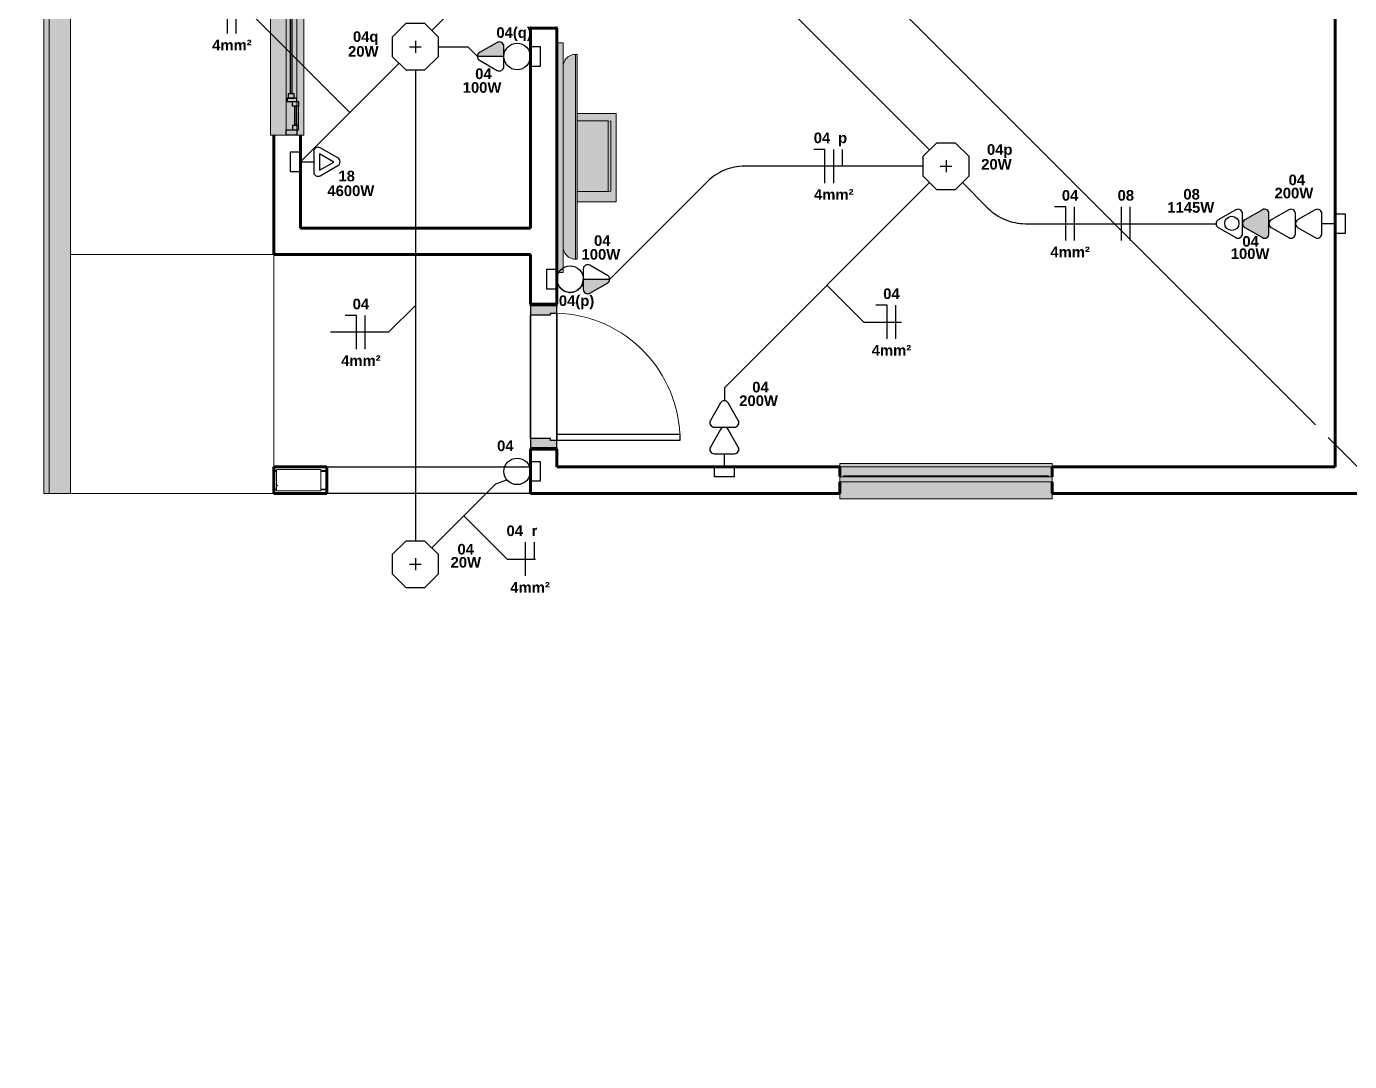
# Model space of a CAD drawing. Extents: x 1450 to 1868, y 82 to 351.
# Drawn here: x 1494.71 to 1502.19, y 133.68 to 139.53 of the extents above; entities that cross this region are included whole.
import ezdxf
from ezdxf.enums import TextEntityAlignment as Align

# ---------------------------------------------------------------- set-up
doc = ezdxf.new("R2010")
doc.units = 0
doc.header["$LTSCALE"] = 0.5
doc.linetypes.add('ELETRODUTO_TETO', pattern=[1000, 1000, 0])
doc.layers.get('0').update_dxf_attribs({"linetype": 'CONTINUOUS'})
for name, color, linetype, lineweight in [('A-DOOR', 31, 'CONTINUOUS', 25), ('A-DOOR-FRAM', 31, 'CONTINUOUS', 9), ('A-FLOR', 192, 'CONTINUOUS', 9), ('A-GLAZ', 151, 'CONTINUOUS', 9), ('A-GLAZ-SILL', 1, 'CONTINUOUS', 9), ('A-WALL', 113, 'CONTINUOUS', 30), ('I-FURN', 30, 'CONTINUOUS', 9), ('S-BEAM', 12, 'CONTINUOUS', 9), ('S-COLS', 52, 'CONTINUOUS', 9)]:
    doc.layers.add(name, color=color, linetype=linetype, lineweight=lineweight)
for name, color, linetype in [('CENTRAL DE AR', 10, 'CONTINUOUS'), ('CHUVEIRO ELÉTRICO', 10, 'CONTINUOUS'), ('ELETRODUTO', 7, 'CONTINUOUS'), ('ELETRODUTO_TETO', 2, 'CONTINUOUS'), ('FIACAO', 7, 'CONTINUOUS'), ('Iluminação', 7, 'CONTINUOUS'), ('INDICACAO_BIT_FIACAO', 7, 'CONTINUOUS'), ('INDICACAO_CIRCUITO', 2, 'CONTINUOUS'), ('INDICACAO_INTERRUPTOR_FIA', 2, 'CONTINUOUS'), ('INDICACAO_POTENCIA', 1, 'CONTINUOUS'), ('INTERRUPTORES', 1, 'CONTINUOUS'), ('LINHA_DE_CHAMADA', 7, 'CONTINUOUS'), ('LUMINÁRIAS', 3, 'CONTINUOUS'), ('TOMADAS ABNT', 10, 'CONTINUOUS'), ('X_LIGACAO_VIRTUAL_OBJ', 7, 'CONTINUOUS')]:
    doc.layers.add(name, color=color, linetype=linetype)
doc.styles.add('Arial', font='arialbd.ttf', dxfattribs={"height": 100})

# ---------------------------------------------------------------- blocks, each defined once
blk = doc.blocks.new('Pilar Retangular de Concreto - 12x30 cm-3076237-Planta Baixa')
at = {"layer": 'S-COLS'}
h = blk.add_hatch(dxfattribs=at)
h.set_pattern_fill('FP_7', color=256, style=0, pattern_type=2)
h.set_pattern_definition([(135, (-23635.1, 11818.38), (63.5137, 360.203), [38.1, -419.1]), (80, (-23635.1, 11818.38), (-386.8025, -36.914), [30.48, -335.28]), (185.451, (-23629.8, 11848.4), (-323.287, 323.2915), [32.38, -356.18]), (131.184, (-23736.3, 11827.23), (131.018, 532.767), [57.15, -628.65]), (181.636, (-23725.4, 11871.63), (-451.59, 516.128), [48.57, -534.27]), (76.184, (-23736.3, 11827.23), (-451.585, 516.132), [45.72, -502.92]), (106, (-23706.58, 11875.62), (230.1803, 284.2486), [38.1, -419.1]), (51, (-23706.58, 11875.62), (-356.2015, 155.2396), [30.48, -335.28]), (156.451, (-23687.4, 11899.3), (-126.018, 439.4897), [32.38, -356.18]), (122.5, (-23635.1, 11818.38), (-167.9283, 20.89206), [16.764, -314.452, 16.764, -660.146]), (122.5, (-23635.1, 11818.38), (-167.9283, 20.89206), [-347.98, -323.596, 16.764, -319.786]), (92.5, (-23635.1, 11818.38), (-187.9517, 150.593), [16.764, -177.292, 16.764, -435.102]), (92.5, (-23635.1, 11818.38), (-187.9517, 150.593), [-210.82, -306.832, 16.764, -111.506]), (52.5, (-23644.97, 11705.52), (35.0498, 269.1512), [16.764, -110.236, 16.764, -905.256]), (52.5, (-23644.97, 11705.52), (35.0498, 269.1512), [-143.764, -379.476, 16.764, -509.016]), (42.5, (-23649.4, 11654.92), (-24.8387, 299.5633), [16.764, -148.336, 16.764, -246.38, -373.38]), (42.5, (-23649.4, 11654.92), (-24.8387, 299.5633), [-428.244, 16.764, -356.616])])
h.paths.add_polyline_path([(60, -125), (60, 125), (-60, 125), (-60, -125)], flags=0)
for p, q in [((60, 125), (-60, 125)), ((-60, 125), (-60, -125)), ((60, -125), (60, 125)), ((-60, -125), (60, -125))]:
    blk.add_line(p, q, dxfattribs=at)
blk = doc.blocks.new('Janela 2 Folhas Metalon - Janela 2 Folhas Metalon-3066233-Planta Baixa')
at = {"layer": 'A-GLAZ'}
h = blk.add_hatch(color=256, dxfattribs=at)
h.paths.add_polyline_path([(-600, -75), (600, -75), (600, -20), (580, -20), (579.6, -25), (-580, -25), (-580, -20), (-600, -20), (-600, -74)], flags=0)
h.paths.add_polyline_path([(-600, 10), (600, 10), (600, 105), (-600, 105), (-600, 40)], flags=0)
for points in [[(-600, -20), (600, -20), (600, 10), (-600, 10)], [(-580, -25), (0, -25), (0, -20), (-580, -20), (-580, -21.7)], [(0, -25), (580, -25), (580, -20), (0, -20), (0, -22.5)], [(-600, -95), (600, -95), (599.9, -75), (-600, -75)]]:
    blk.add_hatch(color=256, dxfattribs=at).paths.add_polyline_path(points, flags=0)
for p, q in [((600, 105), (-600, 105)), ((-600, 105), (-600, 75)), ((600, 75), (600, 105)), ((-600, 10), (600, 10)), ((-600, 10), (-600, -20)), ((600, -20), (600, 10)), ((600, -20), (-600, -20)), ((-580, -20), (-580, -25)), ((0, -25), (-580, -25)), ((0, -20), (0, -25)), ((0, -25), (0, -20)), ((580, -25), (0, -25)), ((580, -25), (580, -20)), ((600, -75), (-600, -75)), ((-600, -75), (-600, -95)), ((-600, -95), (600, -95)), ((600, -95), (600, -75))]:
    blk.add_line(p, q, dxfattribs=at)
blk = doc.blocks.new('Porta Simples de Abrir - 70x210cm - Marco de Madeira-3450791-Planta Baixa')
at = {"layer": 'A-DOOR-FRAM', "lineweight": 25}
h = blk.add_hatch(color=256, dxfattribs=at)
h.paths.add_polyline_path([(-400, -75), (-350, -75), (-350, 38), (-360, 38), (-360, 75), (-400, 75), (-400, -55.9)], flags=0)
h.paths.add_polyline_path([(350, -75), (400, -75), (400, 75), (360, 75), (359.9, 38), (350, 38), (350, -49.8)], flags=0)
at = {"layer": 'A-DOOR'}
for p, q in [((325, 75), (325, 771)), ((325, 771), (360, 771)), ((360, 771), (360, 75)), ((360, 75), (-360, 75)), ((360, 75), (325, 75)), ((-350, -75), (350, -75))]:
    blk.add_line(p, q, dxfattribs=at)
at = {"layer": 'A-DOOR', "lineweight": 9}
blk.add_arc((360, 50.9), 720.1, 90, 178.07863, dxfattribs=at)
at = {"layer": 'A-DOOR-FRAM', "lineweight": 25}
for p, q in [((-360, 75), (-400, 75)), ((-400, 75), (-400, -75)), ((-360, 38), (-360, 75)), ((360, 75), (360, 38)), ((400, 75), (360, 75)), ((400, -75), (400, 75)), ((-350, 38), (-360, 38)), ((-350, -75), (-350, 38)), ((360, 38), (350, 38)), ((350, 38), (350, -75)), ((-400, -75), (-350, -75)), ((350, -75), (400, -75))]:
    blk.add_line(p, q, dxfattribs=at)
blk = doc.blocks.new('Meio-Fio - Meio-Fio-3070643-Planta Baixa')
at = {"layer": 'S-BEAM'}
h = blk.add_hatch(dxfattribs=at)
h.set_pattern_fill('FP_11', color=256, style=0, pattern_type=2)
h.set_pattern_definition([(85, (-17580.09, 13258.38), (-65.7933, 413.70855), [16.764, -288.036, 16.764, -1913.636]), (85, (-17580.09, 13258.38), (-65.7933, 413.70855), [-321.564, -288.036, 16.764, -592.836, -1016]), (85, (-17580.09, 13258.38), (-65.7933, 413.70855), [-1219.2, 16.764, -288.036, 16.764, -694.436]), (85, (-17580.09, 13258.38), (-65.7933, 413.70855), [-1540.764, -186.436, 16.764, -491.236]), (205, (-17617.42, 13414.62), (-325.38547, -263.83293), [16.764, -288.036, 16.764, -1913.636]), (205, (-17617.42, 13414.62), (-325.38547, -263.83293), [-321.564, -288.036, 16.764, -592.836, -1016]), (205, (-17617.42, 13414.62), (-325.38547, -263.83293), [-1219.2, 16.764, -288.036, 16.764, -694.436]), (205, (-17617.42, 13414.62), (-325.38547, -263.83293), [-1540.764, -186.436, 16.764, -491.236]), (325, (-17815.42, 13482.94), (391.17876, -149.8756), [16.764, -288.036, 16.764, -1913.636]), (325, (-17815.42, 13482.94), (391.17876, -149.8756), [-321.564, -288.036, 16.764, -592.836, -1016]), (325, (-17815.42, 13482.94), (391.17876, -149.8756), [-1219.2, 16.764, -288.036, 16.764, -694.436]), (325, (-17815.42, 13482.94), (391.17876, -149.8756), [-1540.764, -186.436, 16.764, -491.236])])
h.paths.add_polyline_path([(6130, 30), (6130, 150), (-6130, 150), (-6130, 30), (4518.8, 30)], flags=0)
h = blk.add_hatch(dxfattribs=at)
h.set_pattern_fill('FP_12', color=256, style=0, pattern_type=2)
h.set_pattern_definition([(33.915, (-17580.094, 808.14), (42.32873, 101.07995), [6.855, -117.775, 6.855, -782.466]), (33.915, (-17580.094, 808.14), (42.32873, 101.07995), [-131.484, -117.775, 6.855, -242.405, -415.432]), (33.915, (-17580.094, 808.14), (42.32873, 101.07995), [-498.518, 6.855, -117.775, 6.855, -283.948]), (33.915, (-17580.094, 808.14), (42.32873, 101.07995), [-630.002, -76.232, 6.855, -200.861]), (182.49, (-17576.167, 847.09), (-382.092265, -41.650331), [16.516, -283.783, -1901.899]), (182.49, (-17576.167, 847.09), (-382.092265, -41.650331), [-300.3, 16.516, -283.783, -1601.599]), (182.49, (-17576.167, 847.09), (-382.092265, -41.650331), [-600.6, 16.516, -584.083, -1000.999]), (182.49, (-17576.167, 847.09), (-382.092265, -41.650331), [-1201.199, 16.516, -283.783, -700.7]), (182.49, (-17576.167, 847.09), (-382.092265, -41.650331), [-1501.499, 16.516, -183.683, -500.5]), (182.49, (-17576.167, 847.09), (-382.092265, -41.650331), [-1701.699, 16.516, -483.983]), (343.967, (-17750.073, 875.403), (339.76319, -59.43227), [11.25, -193.297, -1295.463]), (343.967, (-17750.073, 875.403), (339.76319, -59.43227), [-204.547, 11.25, -193.297, -1090.916]), (343.967, (-17750.073, 875.403), (339.76319, -59.43227), [-409.093, 11.25, -397.843, -681.822]), (343.967, (-17750.073, 875.403), (339.76319, -59.43227), [-818.187, 11.25, -193.297, -477.276]), (343.967, (-17750.073, 875.403), (339.76319, -59.43227), [-1022.734, 11.25, -125.114, -340.911]), (343.967, (-17750.073, 875.403), (339.76319, -59.43227), [-1159.098, 11.25, -329.661])])
h.paths.add_polyline_path([(6130, 0), (6130, 30), (-6130, 30), (-6130, 0), (6127.4, 0)], flags=0)
for p, q in [((6130, 150), (-6130, 150)), ((6130, 150), (6130, 30)), ((-6130, 30), (6130, 30)), ((6130, 30), (6130, 0)), ((-6130, 0), (6130, 0))]:
    blk.add_line(p, q, dxfattribs=at)
blk = doc.blocks.new('Janela Basculante 02 - Janela Basculante 100x60cm-3075190-Planta Baixa')
at = {"layer": 'A-GLAZ'}
for points in [[(500, -5), (500, 55), (-500, 55), (-500, -5), (453.5, -5)], [(-310, 55), (-310, 65), (-470, 65), (-470, 55), (-449.5, 55)], [(470, 55), (470, 65), (310, 65), (310, 55)]]:
    blk.add_hatch(color=256, dxfattribs=at).paths.add_polyline_path(points, flags=0)
at = {"layer": 'A-GLAZ-SILL'}
h = blk.add_hatch(color=256, dxfattribs=at)
h.paths.add_polyline_path([(500, -95), (500, -5), (-500, -5), (-500, -95), (75.6, -95)], flags=0)
h.paths.add_polyline_path([(500, 55), (500, 95), (-500, 95), (-500, 55), (-470, 55), (-470, 65), (-310, 65), (-310, 55), (310, 55), (310, 65), (470, 65), (470, 55), (472.6, 55)], flags=0)
at = {"layer": 'A-GLAZ', "lineweight": 25}
for p, q in [((-500, 55), (-500, -5)), ((-470, 55), (-500, 55)), ((-470, 30), (-470, 65)), ((-470, 65), (-445, 65)), ((-470, -5), (-470, 55)), ((-445, 30), (-470, 30)), ((-445, 65), (-445, 30)), ((-445, 44), (-445, 51)), ((-445, 51), (-335, 51)), ((-335, 44), (-445, 44)), ((-310, 65), (-335, 65)), ((-335, 65), (-335, 30)), ((-335, 51), (-335, 44)), ((-335, 30), (-310, 30)), ((-310, 30), (-310, 65)), ((-310, 0), (-310, 55)), ((-310, 55), (-290, 55)), ((-290, 55), (-290, 0)), ((-290, 5), (-290, 40)), ((-290, 40), (-265, 40)), ((-265, 5), (-290, 5)), ((-265, 40), (-265, 5)), ((-265, 19), (-265, 26)), ((-265, 26), (265, 26)), ((265, 19), (-265, 19)), ((290, 40), (265, 40)), ((265, 40), (265, 5)), ((265, 26), (265, 19)), ((265, 5), (290, 5)), ((290, 55), (290, 0)), ((310, 55), (290, 55)), ((290, 5), (290, 40)), ((310, 30), (310, 65)), ((310, 65), (335, 65)), ((310, 0), (310, 55)), ((335, 30), (310, 30)), ((335, 65), (335, 30)), ((335, 44), (335, 51)), ((335, 51), (445, 51)), ((445, 44), (335, 44)), ((470, 65), (445, 65)), ((445, 65), (445, 30)), ((445, 51), (445, 44)), ((445, 30), (470, 30)), ((470, 30), (470, 65)), ((470, -5), (470, 55)), ((470, 55), (500, 55)), ((500, 55), (500, -5)), ((-500, -5), (-470, -5)), ((-290, 0), (-310, 0)), ((290, 0), (310, 0)), ((500, -5), (470, -5))]:
    blk.add_line(p, q, dxfattribs=at)
at = {"layer": 'A-GLAZ'}
for p, q in [((-500, -5), (-500, 55)), ((-500, 55), (500, 55)), ((-470, 55), (-470, 65)), ((-470, 65), (-310, 65)), ((-310, 65), (-310, 55)), ((310, 65), (470, 65)), ((310, 55), (310, 65)), ((470, 65), (470, 55)), ((500, 55), (500, -5)), ((500, -5), (-500, -5))]:
    blk.add_line(p, q, dxfattribs=at)
at = {"layer": 'A-GLAZ-SILL'}
for p, q in [((500, 95), (-500, 95)), ((-500, 95), (-500, 55)), ((500, 55), (500, 95)), ((-500, -5), (-500, -95)), ((500, -95), (500, -5)), ((-500, -95), (500, -95))]:
    blk.add_line(p, q, dxfattribs=at)
blk = doc.blocks.new('Estante para sala com TV pronta - Estante para sala com TV pronta-2755573-Planta Baixa')
at = {"layer": 'I-FURN'}
for points in [[(750, 275), (-550, 275), (-550, 245), (750, 245)], [(613.6, 245), (-406.2, 244.6), (-421.7, 242.6), (-439, 235.3), (-453.1, 224.5), (-464.2, 210), (-471.2, 193.1), (-473.6, 175), (683.6, 175), (681.2, 193.1), (674.2, 210), (663.1, 224.5), (648.6, 235.6), (631.7, 242.6)], [(683.6, 175), (-473.6, 175), (-473.6, 164.5), (683.6, 164.5), (683.6, 173.3)], [(350, 164.5), (308.3, 164.5), (307.8, -23.5), (306.4, -24.7), (305.7, -24.6), (305, -23.3), (304.5, -25), (291.4, -25.5), (291, -25.9), (270.1, -25.9), (269.7, -25), (-53.4, -25.5), (-53.8, -25.9), (-74.8, -25.8), (-75.2, -25), (-88.4, -24.6), (-88.9, -24.3), (-89.7, -24.7), (-91, -23.6), (-91.2, -22.9), (-91.7, -8.7), (-91.7, 164.5), (-150, 164.5), (-150, -55.5), (350, -55.5), (350, 154.2)], [(-88.4, 164.5), (-91.7, 164.5), (-91.2, -9), (-88.4, -9), (-88.4, 159.6)], [(305, 164.5), (-88.4, 164.5), (-88.4, -9), (305, -9), (305, 158.1)], [(308.3, 164.5), (305, 164.5), (305.6, -9), (308.3, -9), (308.3, 157.8)], [(-88.4, -11.9), (-91.6, -11.9), (-91.2, -22.9), (-90.6, -24.1), (-89.2, -24.9), (-88.4, -23.3), (-88.4, -11.9)], [(-88.4, -9), (-91.2, -9), (-90.7, -11.9), (-88.4, -11.9), (-88.4, -9.1)], [(305, -9), (-88.4, -9), (-87.8, -11.9), (305, -11.9)], [(305, -11.9), (-88.4, -11.9), (-88.4, -25), (305, -24.6), (305, -15.3)], [(-74.1, -25), (-74.8, -25.1), (-74.3, -25.9), (-74.1, -25.8), (-74.1, -25.1)], [(-54.1, -25), (-74.1, -25), (-74.1, -25.9), (-54.1, -25.9)], [(-53.4, -25), (-54.1, -25), (-53.6, -25.9), (-53.4, -25.5), (-53.4, -25.1)], [(270.8, -25), (270.1, -25), (270.5, -25.9), (270.8, -25.9)], [(290.7, -25), (270.8, -25), (270.8, -25.9), (290.7, -25.9)], [(291.4, -25), (290.7, -25), (291.2, -25.9), (291.4, -25.9)], [(307.9, -9), (305, -9), (305.6, -11.9), (307.9, -11.9), (307.9, -9.7)], [(308.2, -11.9), (305, -11.9), (305.2, -23.5), (306.4, -24.7), (307.8, -23.5), (307.9, -23.4), (308.2, -11.9)]]:
    blk.add_hatch(color=256, dxfattribs=at).paths.add_polyline_path(points, flags=0)
for p, q in [((-550, 275), (750, 275)), ((-550, 275), (-550, 245)), ((750, 245), (-550, 245)), ((750, 245), (750, 275)), ((-473.6, 175), (683.6, 175)), ((-473.6, 175), (-473.6, 164.5)), ((683.6, 175), (-473.6, 175)), ((683.6, 164.5), (-473.6, 164.5)), ((-150, 164.5), (-150, -55.5)), ((-91.7, 164.5), (-91.7, -9)), ((308.3, -9), (308.3, 164.5)), ((350, -55.5), (350, 164.5)), ((683.6, 164.5), (683.6, 175)), ((-150, -55.5), (350, -55.5)), ((-91.7, -9), (-91.7, -11.9)), ((-91.7, -9), (-88.4, -9)), ((-88.4, -9), (-91.7, -9)), ((-88.4, -9), (305, -9)), ((305, -9), (-88.4, -9)), ((-88.4, -25), (305, -25)), ((-75.1, -25), (-75.1, -25.9)), ((-74.1, -25.9), (-75.1, -25.9)), ((-75.1, -25.9), (-74.8, -25.9)), ((-54.1, -25.9), (-74.1, -25.9)), ((-53.1, -25.9), (-54.1, -25.9)), ((-53.4, -25.9), (-53.1, -25.9)), ((-53.1, -25.9), (-53.1, -25)), ((269.8, -25), (269.8, -25.9)), ((270.8, -25.9), (269.8, -25.9)), ((269.8, -25.9), (270.1, -25.9)), ((290.7, -25.9), (270.8, -25.9)), ((291.7, -25.9), (290.7, -25.9)), ((291.4, -25.9), (291.7, -25.9)), ((291.7, -25.9), (291.7, -25)), ((305, -9), (308.3, -9)), ((308.3, -9), (305, -9)), ((308.3, -11.9), (308.3, -9))]:
    blk.add_line(p, q, dxfattribs=at)
at = {"layer": 'I-FURN', "flags": 128}
for points in [[(-91.3, -23.2), (-91.4, -23.1), (-91.4, -22.9), (-91.5, -22.8), (-91.5, -22.7), (-91.6, -22.6), (-91.6, -22.4), (-91.6, -22.3), (-91.6, -22.2), (-91.7, -22), (-91.7, -21.9), (-91.7, -21.8), (-91.7, -21.7)], [(-88.5, -25), (-88.6, -25), (-88.8, -25), (-88.9, -25), (-89, -25)], [(305.7, -25), (305.6, -25), (305.5, -25), (305.3, -25), (305.2, -25), (305.1, -25)], [(308.3, -21.7), (308.3, -21.9), (308.3, -22), (308.3, -22.1), (308.3, -22.3), (308.3, -22.4), (308.2, -22.5), (308.2, -22.6), (308.2, -22.8), (308.1, -22.9), (308.1, -23), (308, -23.1), (308, -23.3)]]:
    blk.add_lwpolyline(points, dxfattribs=at)
at = {"layer": 'I-FURN'}
for points in [[(-403.6, 245), (-406.7, 245), (-412.8, 244.6), (-421.7, 242.8), (-430.4, 239.8), (-437.3, 236.4), (-442.5, 233.2), (-447.5, 229.6), (-452.1, 225.6), (-456.2, 221.1), (-460.1, 216.4), (-464.4, 210.1), (-468.4, 201.8), (-472.4, 190.2), (-473.5, 181.1), (-473.6, 175)], [(613.6, 245), (616.6, 245), (622.7, 244.6), (631.7, 242.8), (640.4, 239.8), (647.3, 236.4), (652.5, 233.2), (657.5, 229.6), (662.1, 225.6), (666.2, 221.1), (670.1, 216.4), (674.4, 210.1), (678.4, 201.8), (682.4, 190.2), (683.6, 181.1), (683.6, 175)]]:
    blk.add_open_spline(points, degree=3, knots=[0, 0, 0, 0, 0.083333, 0.166667, 0.25, 0.333333, 0.375, 0.416667, 0.5, 0.541667, 0.583333, 0.666667, 0.75, 0.833333, 1, 1, 1, 1], dxfattribs=at)
blk = doc.blocks.new('*U387', base_point=(-27993.68, 34619.62))
blk.add_lwpolyline([(-27993.68, 34625.22), (-27993.68, 34614.01), (-27999.29, 34614.01), (-27999.29, 34625.22)], close=True)
blk.add_circle((-27986.18, 34619.62), 7.5)
blk = doc.blocks.new('Apartamento01')
at = {"layer": 'A-WALL', "lineweight": 70}
for p, q in [((673.54, -814.4), (703.18, -1153.1)), ((243.23, -944.39), (228.29, -945.7)), ((228.29, -945.7), (238.14, -1058.27)), ((256.83, -1099.8), (243.23, -944.39)), ((108.64, -1069.6), (104.06, -1017.3)), ((89.12, -1018.61), (95, -1085.85)), ((238.14, -1058.27), (108.64, -1069.6)), ((95, -1085.85), (239.45, -1073.21)), ((239.45, -1073.21), (241.89, -1101.11)), ((241.89, -1101.11), (256.83, -1099.8)), ((703.18, -1153.1), (543.78, -1167.05)), ((545.09, -1181.99), (745.82, -1164.43)), ((543.78, -1167.05), (544.26, -1172.53)), ((263.98, -1181.49), (249.04, -1182.8)), ((264.85, -1191.45), (263.98, -1181.49)), ((424.24, -1177.51), (264.85, -1191.45)), ((424.72, -1182.98), (424.24, -1177.51)), ((544.52, -1175.51), (545.09, -1181.99)), ((249.04, -1182.8), (251.21, -1207.7)), ((425.55, -1192.45), (424.98, -1185.97)), ((251.21, -1207.7), (425.55, -1192.45)), ((135.34, -1202.78), (105.46, -1205.4)), ((136.65, -1217.72), (135.34, -1202.78)), ((105.46, -1205.4), (106.77, -1220.34)), ((106.77, -1220.34), (136.65, -1217.72))]:
    blk.add_line(p, q, dxfattribs=at)
at = {"layer": 'A-WALL'}
for p, q in [((228.29, -945.7), (228.2, -944.71)), ((243.15, -943.4), (243.23, -944.39)), ((241.98, -1102.1), (241.89, -1101.11)), ((256.83, -1099.8), (256.92, -1100.8)), ((257.27, -1104.78), (263.54, -1176.51)), ((248.51, -1176.82), (242.41, -1107.09)), ((249.04, -1182.8), (248.95, -1181.8)), ((263.89, -1180.49), (263.98, -1181.49)), ((135.34, -1202.78), (249.91, -1192.76)), ((251.21, -1207.7), (136.65, -1217.72))]:
    blk.add_line(p, q, dxfattribs=at)
at = {"layer": 'A-WALL', "lineweight": 9}
for p, q in [((94.93, -1083.85), (94.83, -1083.86)), ((135.35, -1202.88), (105.47, -1205.5)), ((107.13, -1207.26), (105.63, -1207.39)), ((107.17, -1207.76), (105.68, -1207.89)), ((135.52, -1204.77), (132.03, -1205.08)), ((135.56, -1205.27), (132.08, -1205.58)), ((253.21, -1207.53), (253.2, -1207.43)), ((108.04, -1217.72), (106.55, -1217.85)), ((108.09, -1218.22), (106.59, -1218.35)), ((136.64, -1217.62), (106.76, -1220.24)), ((136.43, -1215.23), (132.95, -1215.54)), ((136.48, -1215.73), (132.99, -1216.04))]:
    blk.add_line(p, q, dxfattribs=at)
blk = doc.blocks.new('*U397', base_point=(-28269.01, 34773.58))
for p, q in [((-28261.51, 34779.28), (-28261.51, 34773.58)), ((-28247.8, 34775.75), (-28257.76, 34781.45)), ((-28246.54, 34779.28), (-28246.54, 34773.58)), ((-28232.84, 34775.75), (-28242.8, 34781.45)), ((-28269.01, 34773.58), (-28261.51, 34773.58)), ((-28261.51, 34773.58), (-28261.51, 34767.89)), ((-28257.76, 34765.72), (-28247.8, 34771.41)), ((-28246.54, 34773.58), (-28246.54, 34767.89)), ((-28242.8, 34765.72), (-28232.84, 34771.41))]:
    blk.add_line(p, q)
blk.add_lwpolyline([(-28269.01, 34779.19), (-28269.01, 34767.98), (-28274.61, 34767.98), (-28274.61, 34779.19)], close=True)
for centre, start, end in [((-28259.01, 34779.28), 60.25512, 180), ((-28249.04, 34773.58), 299.74488, 60.25512), ((-28244.04, 34779.28), 60.25512, 180), ((-28234.08, 34773.58), 299.74488, 60.25512), ((-28259.01, 34767.89), 180, 299.74488), ((-28244.04, 34767.89), 180, 299.74488)]:
    blk.add_arc(centre, 2.5, start, end)
blk = doc.blocks.new('*U398', base_point=(-28277.96, 34564.01))
for p, q in [((-28270.46, 34569.7), (-28270.46, 34564.01)), ((-28256.75, 34566.18), (-28266.71, 34571.87)), ((-28255.49, 34569.7), (-28255.49, 34564.01)), ((-28241.79, 34566.18), (-28251.75, 34571.87)), ((-28277.96, 34564.01), (-28270.46, 34564.01)), ((-28270.46, 34564.01), (-28270.46, 34558.32)), ((-28266.71, 34556.15), (-28256.75, 34561.84)), ((-28255.49, 34564.01), (-28255.49, 34558.32)), ((-28251.75, 34556.15), (-28241.79, 34561.84))]:
    blk.add_line(p, q)
blk.add_lwpolyline([(-28277.96, 34569.61), (-28277.96, 34558.41), (-28283.56, 34558.41), (-28283.56, 34569.61)], close=True)
for centre, start, end in [((-28267.96, 34569.7), 60.25512, 180), ((-28257.99, 34564.01), 299.74488, 60.25512), ((-28252.99, 34569.7), 60.25512, 180), ((-28243.03, 34564.01), 299.74488, 60.25512), ((-28267.96, 34558.32), 180, 299.74488), ((-28252.99, 34558.32), 180, 299.74488)]:
    blk.add_arc(centre, 2.5, start, end)
blk = doc.blocks.new('*U399', base_point=(-27988.71, 34936.54))
blk.add_hatch(color=256).paths.add_polyline_path([(-27975.01, 34934.37, 0.580323), (-27975.01, 34938.71), (-27984.97, 34944.4, 0.575867), (-27988.71, 34942.23), (-27988.71, 34936.54), (-27988.71, 34930.84, 0.575867), (-27984.97, 34928.67)])
for p, q in [((-27988.71, 34942.23), (-27988.71, 34936.54)), ((-27975.01, 34938.71), (-27984.97, 34944.4)), ((-27988.71, 34936.54), (-27988.71, 34930.84)), ((-27984.97, 34928.67), (-27975.01, 34934.37))]:
    blk.add_line(p, q)
for centre, start, end in [((-27986.21, 34942.23), 60.25512, 180), ((-27976.25, 34936.54), 299.74488, 60.25512), ((-27986.21, 34930.84), 180, 299.74488)]:
    blk.add_arc(centre, 2.5, start, end)
blk = doc.blocks.new('*U400', base_point=(-27917.57, 35033.27))
for p, q in [((-27921.31, 35041.13), (-27931.27, 35035.44)), ((-27917.57, 35033.27), (-27917.57, 35038.96)), ((-27931.27, 35031.1), (-27921.31, 35025.41)), ((-27917.57, 35027.58), (-27917.57, 35033.27))]:
    blk.add_line(p, q)
blk.add_circle((-27923.62, 35033.44), 4.02)
for centre, start, end in [((-27920.07, 35038.96), 0, 119.74488), ((-27930.03, 35033.27), 119.74488, 240.25512), ((-27920.07, 35027.58), 240.25512, 0)]:
    blk.add_arc(centre, 2.5, start, end)
blk = doc.blocks.new('*U401', base_point=(-27727.49, 35212.46))
at = {"linetype": 'ByBlock'}
blk.add_lwpolyline([(-27727.49, 35212.46), (-27727.48, 35212.46)], dxfattribs=at)
blk = doc.blocks.new('*U154', base_point=(-46580.36, 18832.16))
for p, q in [((-46582.53, 18853.36), (-46588.22, 18843.4)), ((-46580.19, 18851.11), (-46584.81, 18843.02)), ((-46575.56, 18843.02), (-46580.19, 18851.11)), ((-46572.5, 18843.4), (-46578.19, 18853.36)), ((-46584.81, 18843.02), (-46575.56, 18843.02)), ((-46586.05, 18839.66), (-46580.36, 18839.66)), ((-46580.36, 18839.66), (-46574.67, 18839.66)), ((-46580.36, 18832.16), (-46580.36, 18839.66))]:
    blk.add_line(p, q)
blk.add_lwpolyline([(-46585.96, 18832.16), (-46574.76, 18832.16), (-46574.76, 18826.56), (-46585.96, 18826.56)], close=True)
for centre, start, end in [((-46580.36, 18852.12), 29.74488, 150.25512), ((-46586.05, 18842.16), 150.25512, 270), ((-46574.67, 18842.16), 270, 29.74488)]:
    blk.add_arc(centre, 2.5, start, end)
blk = doc.blocks.new('*U508', base_point=(-29050.58, 33654.13))
at = {"layer": 'LUMINÁRIAS'}
blk.add_lwpolyline([(-29063.67, 33659.55), (-29063.67, 33648.71), (-29056, 33641.04), (-29045.16, 33641.04), (-29037.49, 33648.71), (-29037.49, 33659.55), (-29045.16, 33667.22), (-29056, 33667.22)], close=True, dxfattribs=at)
for points in [[(-29053.94, 33654.13), (-29047.22, 33654.13)], [(-29050.58, 33657.49), (-29050.58, 33650.77)]]:
    blk.add_lwpolyline(points, dxfattribs=at)
blk = doc.blocks.new('*U509', base_point=(-28737.87, 33586.16))
at = {"layer": 'LUMINÁRIAS'}
blk.add_lwpolyline([(-28750.96, 33591.58), (-28750.96, 33580.74), (-28743.3, 33573.07), (-28732.45, 33573.07), (-28724.79, 33580.74), (-28724.79, 33591.58), (-28732.45, 33599.25), (-28743.3, 33599.25)], close=True, dxfattribs=at)
for points in [[(-28741.24, 33586.16), (-28734.51, 33586.16)], [(-28737.87, 33589.52), (-28737.87, 33582.79)]]:
    blk.add_lwpolyline(points, dxfattribs=at)
blk = doc.blocks.new('*U510', base_point=(-28939.66, 33418.41))
at = {"layer": 'LUMINÁRIAS'}
blk.add_lwpolyline([(-28952.75, 33423.83), (-28952.75, 33412.99), (-28945.08, 33405.32), (-28934.24, 33405.32), (-28926.57, 33412.99), (-28926.57, 33423.83), (-28934.24, 33431.5), (-28945.08, 33431.5)], close=True, dxfattribs=at)
for points in [[(-28939.66, 33421.78), (-28939.66, 33415.05)], [(-28943.03, 33418.41), (-28936.3, 33418.41)]]:
    blk.add_lwpolyline(points, dxfattribs=at)
blk = doc.blocks.new('*U528', base_point=(-30093.79, 34088.08))
at = {"linetype": 'ByBlock'}
blk.add_lwpolyline([(-30093.79, 34088.08), (-30149.53, 34032.34)], dxfattribs=at)
blk = doc.blocks.new('*U529', base_point=(-30084.53, 34084.25))
at = {"linetype": 'ByBlock'}
blk.add_lwpolyline([(-30084.53, 34084.25), (-30084.53, 33817.93)], dxfattribs=at)
blk = doc.blocks.new('*U530', base_point=(-30075.27, 33814.09))
at = {"linetype": 'ByBlock'}
blk.add_lwpolyline([(-30075.27, 33814.09), (-30039.03, 33850.33), (-30032.81, 33852.57)], dxfattribs=at)
blk = doc.blocks.new('*U531', base_point=(-30075.27, 34106.59))
at = {"linetype": 'ByBlock'}
blk.add_lwpolyline([(-30075.27, 34106.59), (-30055.85, 34126.02, -0.198912), (-30034.63, 34134.81), (-29901.92, 34134.81, -0.198912), (-29880.71, 34126.02), (-29793.79, 34039.09)], format="xyb", dxfattribs=at)
blk = doc.blocks.new('*U532', base_point=(-29793.79, 34020.58))
at = {"linetype": 'ByBlock'}
blk.add_lwpolyline([(-29793.79, 34020.58), (-29909.86, 33904.51), (-29909.86, 33897.26)], dxfattribs=at)
blk = doc.blocks.new('*U533', base_point=(-29775.27, 34020.58))
at = {"linetype": 'ByBlock'}
blk.add_lwpolyline([(-29775.27, 34020.58), (-29760.83, 34006.13, 0.198912), (-29739.61, 33997.35), (-29631.87, 33997.35)], format="xyb", dxfattribs=at)
blk = doc.blocks.new('*U534', base_point=(-29616.91, 33997.35))
at = {"linetype": 'ByBlock'}
blk.add_lwpolyline([(-29616.91, 33997.35), (-29616.91, 33997.35)], dxfattribs=at)
blk = doc.blocks.new('*U535', base_point=(-29601.95, 33997.35))
at = {"linetype": 'ByBlock'}
blk.add_lwpolyline([(-29601.95, 33997.35), (-29601.95, 33997.35)], dxfattribs=at)
blk = doc.blocks.new('*U762', base_point=(-33475.09, 35665.19))
blk.add_hatch(color=256).paths.add_polyline_path([(-33461.38, 35663.02, 0.269143), (-33460.13, 35665.19), (-33475.09, 35665.19), (-33475.09, 35659.5, 0.575867), (-33471.35, 35657.33)])
for p, q in [((-33461.38, 35667.36), (-33471.35, 35673.06)), ((-33475.09, 35670.89), (-33475.09, 35665.19)), ((-33475.09, 35665.19), (-33475.09, 35659.5)), ((-33475.09, 35665.19), (-33460.13, 35665.19)), ((-33471.35, 35657.33), (-33461.38, 35663.02))]:
    blk.add_line(p, q)
for centre, start, end in [((-33472.59, 35670.89), 60.25512, 180), ((-33462.63, 35665.19), 299.74488, 60.25512), ((-33472.59, 35659.5), 180, 299.74488)]:
    blk.add_arc(centre, 2.5, start, end)
blk = doc.blocks.new('*U810', base_point=(-30071.44, 34097.34))
at = {"linetype": 'ByBlock'}
blk.add_lwpolyline([(-30071.44, 34097.34), (-30054.94, 34097.34), (-30049.49, 34091.89)], dxfattribs=at)
blk = doc.blocks.new('*U811', base_point=(-29797.62, 34029.84))
at = {"linetype": 'ByBlock'}
blk.add_lwpolyline([(-29797.62, 34029.84), (-29898.37, 34029.84, 0.198912), (-29919.58, 34021.05), (-29974.67, 33965.96)], format="xyb", dxfattribs=at)
blk = doc.blocks.new('*U829', base_point=(-30106.84, 33994.23))
blk.add_lwpolyline([(-30106.84, 33999.83), (-30106.84, 33988.62), (-30112.44, 33988.62), (-30112.44, 33999.83)], close=True)
blk.add_circle((-30099.34, 33994.23), 7.5)
blk = doc.blocks.new('*U830', base_point=(-30034.53, 34091.89))
at = {"linetype": 'ByBlock'}
blk.add_arc((-30027.03, 34091.89), 7.5, 359.9999999995152, 0, dxfattribs=at)
blk = doc.blocks.new('*U831', base_point=(-30062.15, 33903.62))
blk.add_lwpolyline([(-30062.15, 33909.22), (-30062.15, 33898.01), (-30067.75, 33898.01), (-30067.75, 33909.22)], close=True)
blk.add_circle((-30054.65, 33903.62), 7.5)
blk = doc.blocks.new('*U832', base_point=(-30004.5, 33965.31))
at = {"linetype": 'ByBlock'}
blk.add_arc((-29997.08, 33965.96), 7.45, 185, 0, dxfattribs=at)
blk = doc.blocks.new('*U699', base_point=(576.818, 148.746))
blk.add_line((576.818, 148.556), (576.818, 148.936))
blk = doc.blocks.new('*U863', base_point=(-30114.59, 34067.28))
at = {"xscale": 49.99999999999999, "yscale": 49.99999999999999, "zscale": 49.99999999999999}
for p in [(-30117.09, 34067.28), (-30112.09, 34067.28)]:
    blk.add_blockref('*U699', p, dxfattribs=at)
blk = doc.blocks.new('*U698', base_point=(608.67, 153.293))
for p, q in [((608.67, 153.483), (608.544, 153.483)), ((608.67, 153.103), (608.67, 153.483))]:
    blk.add_line(p, q)
blk = doc.blocks.new('*U864', base_point=(-30084.53, 33961.09))
at = {"xscale": 50, "yscale": 50, "zscale": 50}
for name, p in [('*U698', (-30087.03, 33961.09)), ('*U699', (-30082.03, 33961.09))]:
    blk.add_blockref(name, p, dxfattribs=at)
blk = doc.blocks.new('*U877', base_point=(-29697.74, 33997.35))
at = {"xscale": 50, "yscale": 50, "zscale": 50, "rotation": 359.9999999999884}
for name, p in [('*U698', (-29700.24, 33997.35)), ('*U699', (-29695.24, 33997.35))]:
    blk.add_blockref(name, p, dxfattribs=at)
blk = doc.blocks.new('*U878', base_point=(-29666.24, 33997.35))
at = {"xscale": 50, "yscale": 50, "zscale": 50, "rotation": 359.9999999999884}
for p in [(-29668.74, 33997.35), (-29663.74, 33997.35)]:
    blk.add_blockref('*U699', p, dxfattribs=at)
blk = doc.blocks.new('*U700', base_point=(665.55, 144.199))
blk.add_line((665.55, 144.199), (665.55, 144.389))
blk = doc.blocks.new('*U885', base_point=(-29847.99, 34029.84))
at = {"xscale": 50, "yscale": 50, "zscale": 50}
for name, p in [('*U698', (-29852.99, 34029.84)), ('*U699', (-29847.99, 34029.84)), ('*U700', (-29842.99, 34029.84))]:
    blk.add_blockref(name, p, dxfattribs=at)
blk = doc.blocks.new('*U892', base_point=(-29844.75, 33969.62))
at = {"xscale": 50, "yscale": 50, "zscale": 50}
for name, p in [('*U698', (-29847.25, 33969.62)), ('*U699', (-29842.25, 33969.62))]:
    blk.add_blockref(name, p, dxfattribs=at)
blk = doc.blocks.new('*U933', base_point=(-30050.08, 33839.29))
at = {"xscale": 50.00000000000001, "yscale": 50.00000000000001, "zscale": 50.00000000000001}
for name, p in [('*U699', (-30052.58, 33839.29)), ('*U700', (-30047.58, 33839.29))]:
    blk.add_blockref(name, p, dxfattribs=at)
blk = doc.blocks.new('*U1131', base_point=(-30304.41, 34647.47))
at = {"linetype": 'ByBlock'}
blk.add_lwpolyline([(-30304.41, 34647.47), (-30304.41, 34633.12, 0.198912), (-30289.77, 34597.76), (-29542.81, 33850.8, 0.198912), (-29507.46, 33836.16), (-29410.34, 33836.16, -0.185339), (-29376.88, 33823.32), (-29044.14, 33523.72)], format="xyb", dxfattribs=at)

msp = doc.modelspace()

# ---------------------------------------------------------------- linework, layer by layer
at = {"layer": 'A-FLOR'}
for p, q in [((1496.1076, 138.2373), (1494.9576, 138.2373)), ((1496.1076, 137.0373), (1496.1076, 138.2373)), ((1494.9576, 136.8873), (1496.1076, 136.8873))]:
    msp.add_line(p, q, dxfattribs=at)
at = {"layer": 'LINHA_DE_CHAMADA'}
for points in [[(1496.5363, 139.041), (1495.9953, 139.582), (1495.7414, 139.582)], [(1499.2347, 138.0644), (1499.4425, 137.8566), (1499.6558, 137.8566)], [(1496.9076, 137.9498), (1496.7561, 137.7983), (1496.4278, 137.7983)], [(1497.1814, 136.7611), (1497.4259, 136.5165), (1497.5859, 136.5165)]]:
    msp.add_lwpolyline(points, dxfattribs=at)

# ---------------------------------------------------------------- block references
at = {"layer": 'A-DOOR', "xscale": 0.001000000000001151, "yscale": 0.001000000000001151, "zscale": 0.001000000000001151, "rotation": 269.9999999999909}
msp.add_blockref('Porta Simples de Abrir - 70x210cm - Marco de Madeira-3450791-Planta Baixa', (1497.6326, 137.5473), dxfattribs=at)
at = {"layer": 'A-GLAZ'}
for name, p, xscale, yscale, zscale, rotation in [('Janela Basculante 02 - Janela Basculante 100x60cm-3075190-Planta Baixa', (1496.1826, 139.4123), 0.00100000000000115, 0.00100000000000115, 0.00100000000000115, 269.9999999999911), ('Janela 2 Folhas Metalon - Janela 2 Folhas Metalon-3066233-Planta Baixa', (1499.9076, 136.9623), 0.001000000000001151, 0.001000000000001151, 0.001000000000001151, 179.9999999999908)]:
    msp.add_blockref(name, p, dxfattribs=dict(at, xscale=xscale, yscale=yscale, zscale=zscale, rotation=rotation))
at = {"layer": 'A-WALL', "xscale": 0.01000000108748102, "yscale": 0.01000000108748102, "zscale": 0.01000000108748102, "rotation": 354.9999999999916}
msp.add_blockref('Apartamento01', (1496.1076, 149.1373), dxfattribs=at)
at = {"layer": 'CENTRAL DE AR', "xscale": 0.01000000108748102, "yscale": 0.01000000108748102, "zscale": 0.01000000108748102}
msp.add_blockref('*U400', (1501.5838, 138.4124), dxfattribs=at)
at = {"layer": 'CHUVEIRO ELÉTRICO', "xscale": 0.01000000108748102, "yscale": 0.01000000108748102, "zscale": 0.01000000108748102, "rotation": 269.9999999990339}
msp.add_blockref('*U154', (1496.2576, 138.7623), dxfattribs=at)
at = {"layer": 'ELETRODUTO', "linetype": 'ELETRODUTO_TETO', "xscale": 0.01000000108748102, "yscale": 0.01000000108748102, "zscale": 0.01000000108748102}
for name, p in [('*U1131', (1494.7088, 144.9136)), ('*U830', (1497.4076, 139.3578))]:
    msp.add_blockref(name, p, dxfattribs=at)
at = {"layer": 'ELETRODUTO_TETO', "linetype": 'ELETRODUTO_TETO', "xscale": 0.01000000108748102, "yscale": 0.01000000108748102, "zscale": 0.01000000108748102}
for name, p in [('*U531', (1497.0002, 139.5049)), ('*U810', (1497.0385, 139.4123)), ('*U528', (1496.815, 139.3197)), ('*U529', (1496.9076, 139.2814)), ('*U811', (1499.7767, 138.7373)), ('*U532', (1499.815, 138.6447)), ('*U533', (1500.0002, 138.6447)), ('*U534', (1501.5838, 138.4124)), ('*U535', (1501.7334, 138.4124)), ('*U530', (1497.0002, 136.5799))]:
    msp.add_blockref(name, p, dxfattribs=at)
at = {"layer": 'FIACAO', "xscale": 0.01000000108748102, "yscale": 0.01000000108748102, "zscale": 0.01000000108748102}
for name, p in [('*U863', (1495.8703, 139.582)), ('*U885', (1499.273, 138.7373)), ('*U877', (1500.6091, 138.4124)), ('*U878', (1500.9241, 138.4124)), ('*U892', (1499.5991, 137.8566)), ('*U864', (1496.5994, 137.7983)), ('*U933', (1497.5559, 136.5165))]:
    msp.add_blockref(name, p, dxfattribs=at)
at = {"layer": 'I-FURN', "xscale": 0.001000000000001151, "yscale": 0.001000000000001151, "zscale": 0.001000000000001151, "rotation": 89.999999999991}
msp.add_blockref('Estante para sala com TV pronta - Estante para sala com TV pronta-2755573-Planta Baixa', (1497.9876, 138.6856), dxfattribs=at)
at = {"layer": 'Iluminação', "xscale": 0.01000000108748102, "yscale": 0.01000000108748102, "zscale": 0.01000000108748102}
for name, p in [('*U508', (1496.9076, 139.4123)), ('*U509', (1499.9076, 138.7373)), ('*U510', (1496.9076, 136.4873))]:
    msp.add_blockref(name, p, dxfattribs=at)
at = {"layer": 'INTERRUPTORES', "xscale": 0.01000000108748102, "yscale": 0.01000000108748102, "zscale": 0.01000000108748102, "rotation": 180}
msp.add_blockref('*U829', (1497.5576, 139.3578), dxfattribs=at)
at = {"layer": 'INTERRUPTORES', "xscale": 0.01000000108748102, "yscale": 0.01000000108748102, "zscale": 0.01000000108748102}
msp.add_blockref('*U831', (1497.7076, 138.0986), dxfattribs=at)
at = {"layer": 'INTERRUPTORES', "linetype": 'ELETRODUTO_TETO', "xscale": 0.01000000108748102, "yscale": 0.01000000108748102, "zscale": 0.01000000108748102}
msp.add_blockref('*U832', (1497.7079, 138.0921), dxfattribs=at)
at = {"layer": 'S-BEAM', "xscale": 0.001000000000001151, "yscale": 0.001000000000001151, "zscale": 0.001000000000001151, "rotation": 269.9999999999909}
msp.add_blockref('Meio-Fio - Meio-Fio-3070643-Planta Baixa', (1494.8076, 143.0173), dxfattribs=at)
at = {"layer": 'S-COLS', "xscale": 0.001000000000001151, "yscale": 0.001000000000001151, "zscale": 0.001000000000001151, "rotation": 269.9999999999912}
msp.add_blockref('Pilar Retangular de Concreto - 12x30 cm-3076237-Planta Baixa', (1496.2476, 136.9623), dxfattribs=at)
at = {"layer": 'TOMADAS ABNT', "xscale": 0.01000000108748102, "yscale": 0.01000000108748102, "zscale": 0.01000000108748102}
for name, p, rotation in [('*U762', (1497.4076, 139.3578), 180), ('*U399', (1501.7334, 138.4124), 179.9999999999958), ('*U398', (1502.1076, 138.4124), 179.9999999999958), ('*U397', (1498.6543, 137.0373), 89.9999999999959), ('*U387', (1497.5576, 137.0123), 180.0000000061783)]:
    msp.add_blockref(name, p, dxfattribs=dict(at, rotation=rotation))
msp.add_blockref('*U762', (1497.8566, 138.0986), dxfattribs=at)
at = {"layer": 'X_LIGACAO_VIRTUAL_OBJ', "xscale": 0.01000000108748102, "yscale": 0.01000000108748102, "zscale": 0.01000000108748102}
msp.add_blockref('*U401', (1501.5838, 138.4124), dxfattribs=at)

# ---------------------------------------------------------------- texts
at = {"layer": 'INDICACAO_BIT_FIACAO', "style": 'Arial'}
for p in [(1495.8703, 139.452), (1499.273, 138.6073), (1500.6091, 138.2824), (1499.5991, 137.7266), (1496.5994, 137.6683), (1497.5559, 136.3865)]:
    msp.add_text('4mm²', height=0.06, dxfattribs=at).set_placement(p, align=Align.TOP_CENTER)
at = {"layer": 'INDICACAO_CIRCUITO', "style": 'Arial'}
for s, p in [('04(q)', (1497.3655, 139.4627)), ('04q', (1496.5544, 139.4399)), ('04', (1497.2458, 139.2299)), ('04p', (1500.1388, 138.8017)), ('18', (1496.4725, 138.6519)), ('04', (1501.8442, 138.6298)), ('08', (1501.2494, 138.5489)), ('04', (1497.9176, 138.2866)), ('04', (1501.583, 138.2824)), ('04(p)', (1497.7187, 137.9472)), ('04', (1498.812, 137.4585)), ('04', (1497.3695, 137.1268)), ('04', (1497.1454, 136.5422))]:
    msp.add_text(s, height=0.06, dxfattribs=at).set_placement(p)
for s, p in [('04', (1499.2063, 138.8673)), ('04', (1500.6091, 138.5424)), ('08', (1500.9241, 138.5424)), ('04', (1499.5991, 137.9866)), ('04', (1496.5994, 137.9283)), ('04', (1497.4693, 136.6465))]:
    msp.add_text(s, height=0.06, dxfattribs=at).set_placement(p, align=Align.CENTER)
at = {"layer": 'INDICACAO_INTERRUPTOR_FIA', "style": 'Arial'}
for s, p in [('p', (1499.323, 138.8673)), ('r', (1497.5809, 136.6465))]:
    msp.add_text(s, height=0.06, dxfattribs=at).set_placement(p, align=Align.CENTER)
at = {"layer": 'INDICACAO_POTENCIA', "style": 'Arial'}
for s, p in [('20W', (1496.527, 139.3563)), ('100W', (1497.175, 139.1523)), ('20W', (1500.1065, 138.7182)), ('4600W', (1496.4099, 138.5683)), ('200W', (1501.7649, 138.5553)), ('1145W', (1501.1586, 138.4744)), ('100W', (1497.8468, 138.209)), ('100W', (1501.5172, 138.2129)), ('200W', (1498.7384, 137.3818)), ('20W', (1497.1065, 136.4682))]:
    msp.add_text(s, height=0.06, dxfattribs=at).set_placement(p)

doc.saveas('drawing.dxf')
